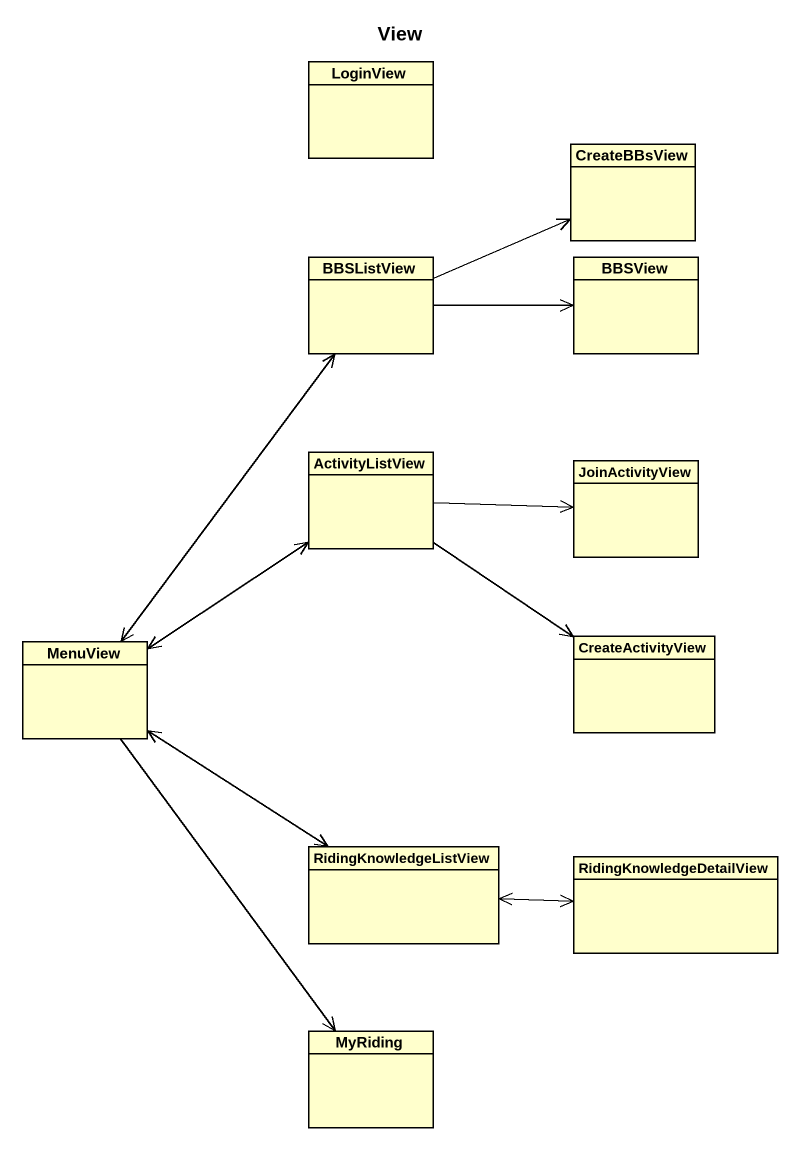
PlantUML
@startuml
title View
hide circle
hide empty members
class LoginView
class CreateBBsView
class BBSListView
class BBSView
class ActivityListView
class JoinActivityView
class MenuView
class CreateActivityView
class RidingKnowledgeListView
class RidingKnowledgeDetailView
class MyRiding
BBSListView -right-> CreateBBsView
BBSListView -right-> BBSView
ActivityListView -right-> JoinActivityView
ActivityListView --> CreateActivityView
MenuView <-up-> BBSListView
MenuView <-up-> ActivityListView
MenuView <--> RidingKnowledgeListView
MenuView --> MyRiding
RidingKnowledgeListView <-right-> RidingKnowledgeDetailView
@enduml
